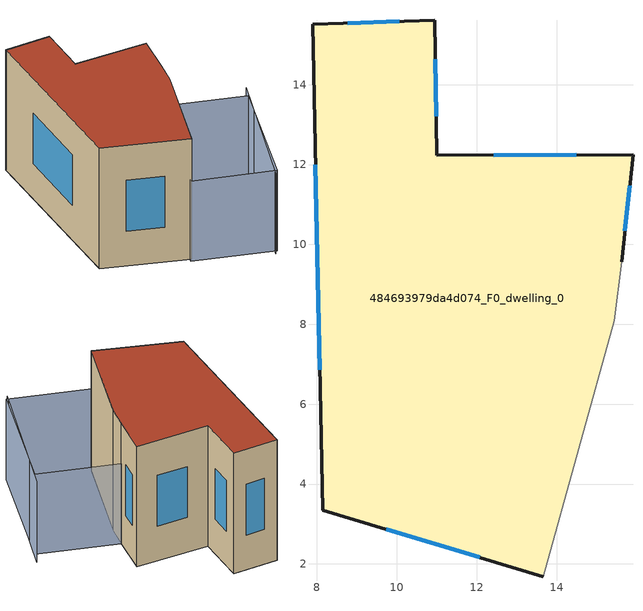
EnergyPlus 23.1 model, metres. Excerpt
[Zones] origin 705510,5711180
484693979da4d074_F0_dwelling_0
 floor ground (EU_floor_Construction): 13.67,1.68 15.44,8.09 15.63,9.57 15.91,12.25 11,12.23 10.95,15.61 7.89,15.51 8.15,3.35 z0
 wall outside (EU_wall_Construction): 13.67,1.68 8.15,3.35 7.89,15.51 10.95,15.61 11,12.23 15.91,12.25 15.63,9.57 z0:9
 wall adiabatic (EU_wall_Construction): 15.63,9.57 15.44,8.09 13.67,1.68 z0:9
 window (EU_Window_Construction): 12.07,2.16 9.74,2.87 / 8.07,6.86 7.96,12 / 8.77,15.54 10.06,15.58 / 10.96,14.63 10.99,13.21 / 12.42,12.23 14.49,12.24 / 15.83,11.47 15.71,10.34 z2.6:6.4
 roof outside (EU_roof_Construction): 15.91,12.25 15.63,9.57 15.44,8.09 13.67,1.68 8.15,3.35 7.89,15.51 10.95,15.61 11,12.23 z9
shading: 18.55,-0.15 21.17,8.99 / 20.9,8.18 18.78,0.13 / 18.78,0.13 13.51,1.51 / 13.51,1.51 15.63,9.57 / 15.63,9.57 20.9,8.18 z0:6
[Building]
EU S2 Campaign: North Axis=0; Terrain=City; Solar Distribution=FullExterior
[Site:Location]
London: Latitude=51.5; Longitude=-0.5; Time Zone=0; Elevation=25
[SizingPeriod:WeatherFileDays]
AnnualSizingPeriod: Begin Month=1; Begin Day of Month=1; End Month=12; End Day of Month=31; Day of Week for Start Day=Monday; Use Weather File Daylight Saving Period=No; Use Weather File Rain and Snow Indicators=No
[MATERIAL]
EU_InternalMass_Material: Roughness=MediumRough; Thickness=0.1; Conductivity=1; Density=1800; Specific Heat=900; Thermal Absorptance=0.9; Solar Absorptance=0.7; Visible Absorptance=0.7
[MATERIAL:NOMASS] Roughness=MediumRough; Thermal Absorptance=0.9; Solar Absorptance=0.7; Visible Absorptance=0.7
Name | Thermal Resistance
EU_wall_NoMass | 0.724719
EU_roof_NoMass | 2.98947
EU_floor_NoMass | 2.39157
[WINDOWMATERIAL:SIMPLEGLAZINGSYSTEM]
EU_Window_SimpleGlazing: UFactor=2.63425; Solar Heat Gain Coefficient=0.76; Visible Transmittance=0.76
[CONSTRUCTION]
EU_wall_Construction: EU_wall_NoMass
EU_roof_Construction: EU_roof_NoMass
EU_floor_Construction: EU_floor_NoMass
EU_InternalMass_Construction: EU_InternalMass_Material
EU_Window_Construction: EU_Window_SimpleGlazing
[ZONE]
484693979da4d074_F0_dwelling_0: Type=1; Multiplier=1; Ceiling Height=autocalculate; Volume=708.732; Floor Area=autocalculate; Part of Total Floor Area=Yes
[INTERNALMASS]
484693979da4d074_F0_dwelling_0_EU_InternalMass: Construction=EU_InternalMass_Construction; Zone or ZoneList=484693979da4d074_F0_dwelling_0; Surface Area=78.7487
[OTHEREQUIPMENT]
EU_Step8_InternalGain_484693979da4d074_F0_dwelling_0_f000: Fuel Type=Electricity; Zone or ZoneList or Space or SpaceList=484693979da4d074_F0_dwelling_0; Schedule=EU_Step8_GainSchedule_484693979da4d074_F0_dwelling_0_f000; Design Level Calculation Method=Watts/Area; Power per Zone Floor Area=1; Fraction Latent=0; Fraction Radiant=0; Fraction Lost=0; Carbon Dioxide Generation Rate=0; EndUse Subcategory=EU_Step8_InternalGains
[ZONEVENTILATION:DESIGNFLOWRATE]
EU_ConstantAir_484693979da4d074_F0_dwelling_0: Zone or ZoneList or Space or SpaceList=484693979da4d074_F0_dwelling_0; Schedule=EU_AlwaysOn; Design Flow Rate Calculation Method=AirChanges/Hour; Air Changes per Hour=0.418135; Ventilation Type=Natural; Fan Pressure Rise=0; Fan Total Efficiency=1; Constant Term Coefficient=1; Temperature Term Coefficient=0; Velocity Term Coefficient=0; Velocity Squared Term Coefficient=0; Minimum Indoor Temperature=-100; Maximum Indoor Temperature=100; Delta Temperature=-100; Minimum Outdoor Temperature=-100; Maximum Outdoor Temperature=100; Maximum Wind Speed=40
[HVACTEMPLATE:THERMOSTAT]
EU_HeatOnly_484693979da4d074_F0_dwelling_0: Constant Heating Setpoint=20; Constant Cooling Setpoint=50
[HVACTEMPLATE:ZONE:IDEALLOADSAIRSYSTEM]
484693979da4d074_F0_dwelling_0: Template Thermostat=EU_HeatOnly_484693979da4d074_F0_dwelling_0; System Availability Schedule=EU_AlwaysOn; Maximum Heating Supply Air Temperature=50; Minimum Cooling Supply Air Temperature=13; Maximum Heating Supply Air Humidity Ratio=0.0156; Minimum Cooling Supply Air Humidity Ratio=0.0077; Heating Limit=NoLimit; Cooling Limit=NoLimit; Heating Availability Schedule=EU_AlwaysOn; Cooling Availability Schedule=EU_CoolingOff; Dehumidification Control Type=ConstantSensibleHeatRatio; Cooling Sensible Heat Ratio=0.7; Dehumidification Setpoint=60; Humidification Control Type=None; Humidification Setpoint=30; Outdoor Air Method=None; Outdoor Air Flow Rate per Person=0.00944; Outdoor Air Flow Rate per Zone Floor Area=0; Outdoor Air Flow Rate per Zone=0; Demand Controlled Ventilation Type=None; Outdoor Air Economizer Type=NoEconomizer; Heat Recovery Type=None; Sensible Heat Recovery Effectiveness=0.7; Latent Heat Recovery Effectiveness=0.65
[SIZING:ZONE]
484693979da4d074_F0_dwelling_0: Zone Cooling Design Supply Air Temperature Input Method=SupplyAirTemperature; Zone Cooling Design Supply Air Temperature=13; Zone Heating Design Supply Air Temperature Input Method=SupplyAirTemperature; Zone Heating Design Supply Air Temperature=50; Zone Cooling Design Supply Air Humidity Ratio=0.008; Zone Heating Design Supply Air Humidity Ratio=0.008; Cooling Design Air Flow Method=DesignDay; Cooling Design Air Flow Rate=0; Cooling Minimum Air Flow per Zone Floor Area=0.000762; Cooling Minimum Air Flow=0; Cooling Minimum Air Flow Fraction=0.2; Heating Design Air Flow Method=DesignDay; Heating Design Air Flow Rate=0; Heating Maximum Air Flow per Zone Floor Area=0.002032; Heating Maximum Air Flow=0.141576; Heating Maximum Air Flow Fraction=0.3; Account for Dedicated Outdoor Air System=No; Dedicated Outdoor Air System Control Strategy=NeutralSupplyAir; Dedicated Outdoor Air Low Setpoint Temperature for Design=autosize; Dedicated Outdoor Air High Setpoint Temperature for Design=autosize; Zone Load Sizing Method=Sensible Load Only No Latent Load; Zone Latent Cooling Design Supply Air Humidity Ratio Input Method=HumidityRatioDifference; Zone Cooling Design Supply Air Humidity Ratio Difference=0.005; Zone Latent Heating Design Supply Air Humidity Ratio Input Method=HumidityRatioDifference; Zone Humidification Design Supply Air Humidity Ratio Difference=0.005
[SCHEDULE:CONSTANT]
Name | Hourly Value
EU_AlwaysOn | 1
EU_CoolingOff | 0
[SCHEDULE:FILE]
EU_Step8_GainSchedule_484693979da4d074_F0_dwelling_0_f000: File=../../schedules/484693979da4d074/484693979da4d074_F0_dwelling_0_f000_gain.csv; Column Number=1; Rows to Skip at Top=0; Number of Hours of Data=8760; Column Separator=Comma; Interpolate to Timestep=No; Minutes per Item=60; Adjust Schedule for Daylight Savings=Yes
